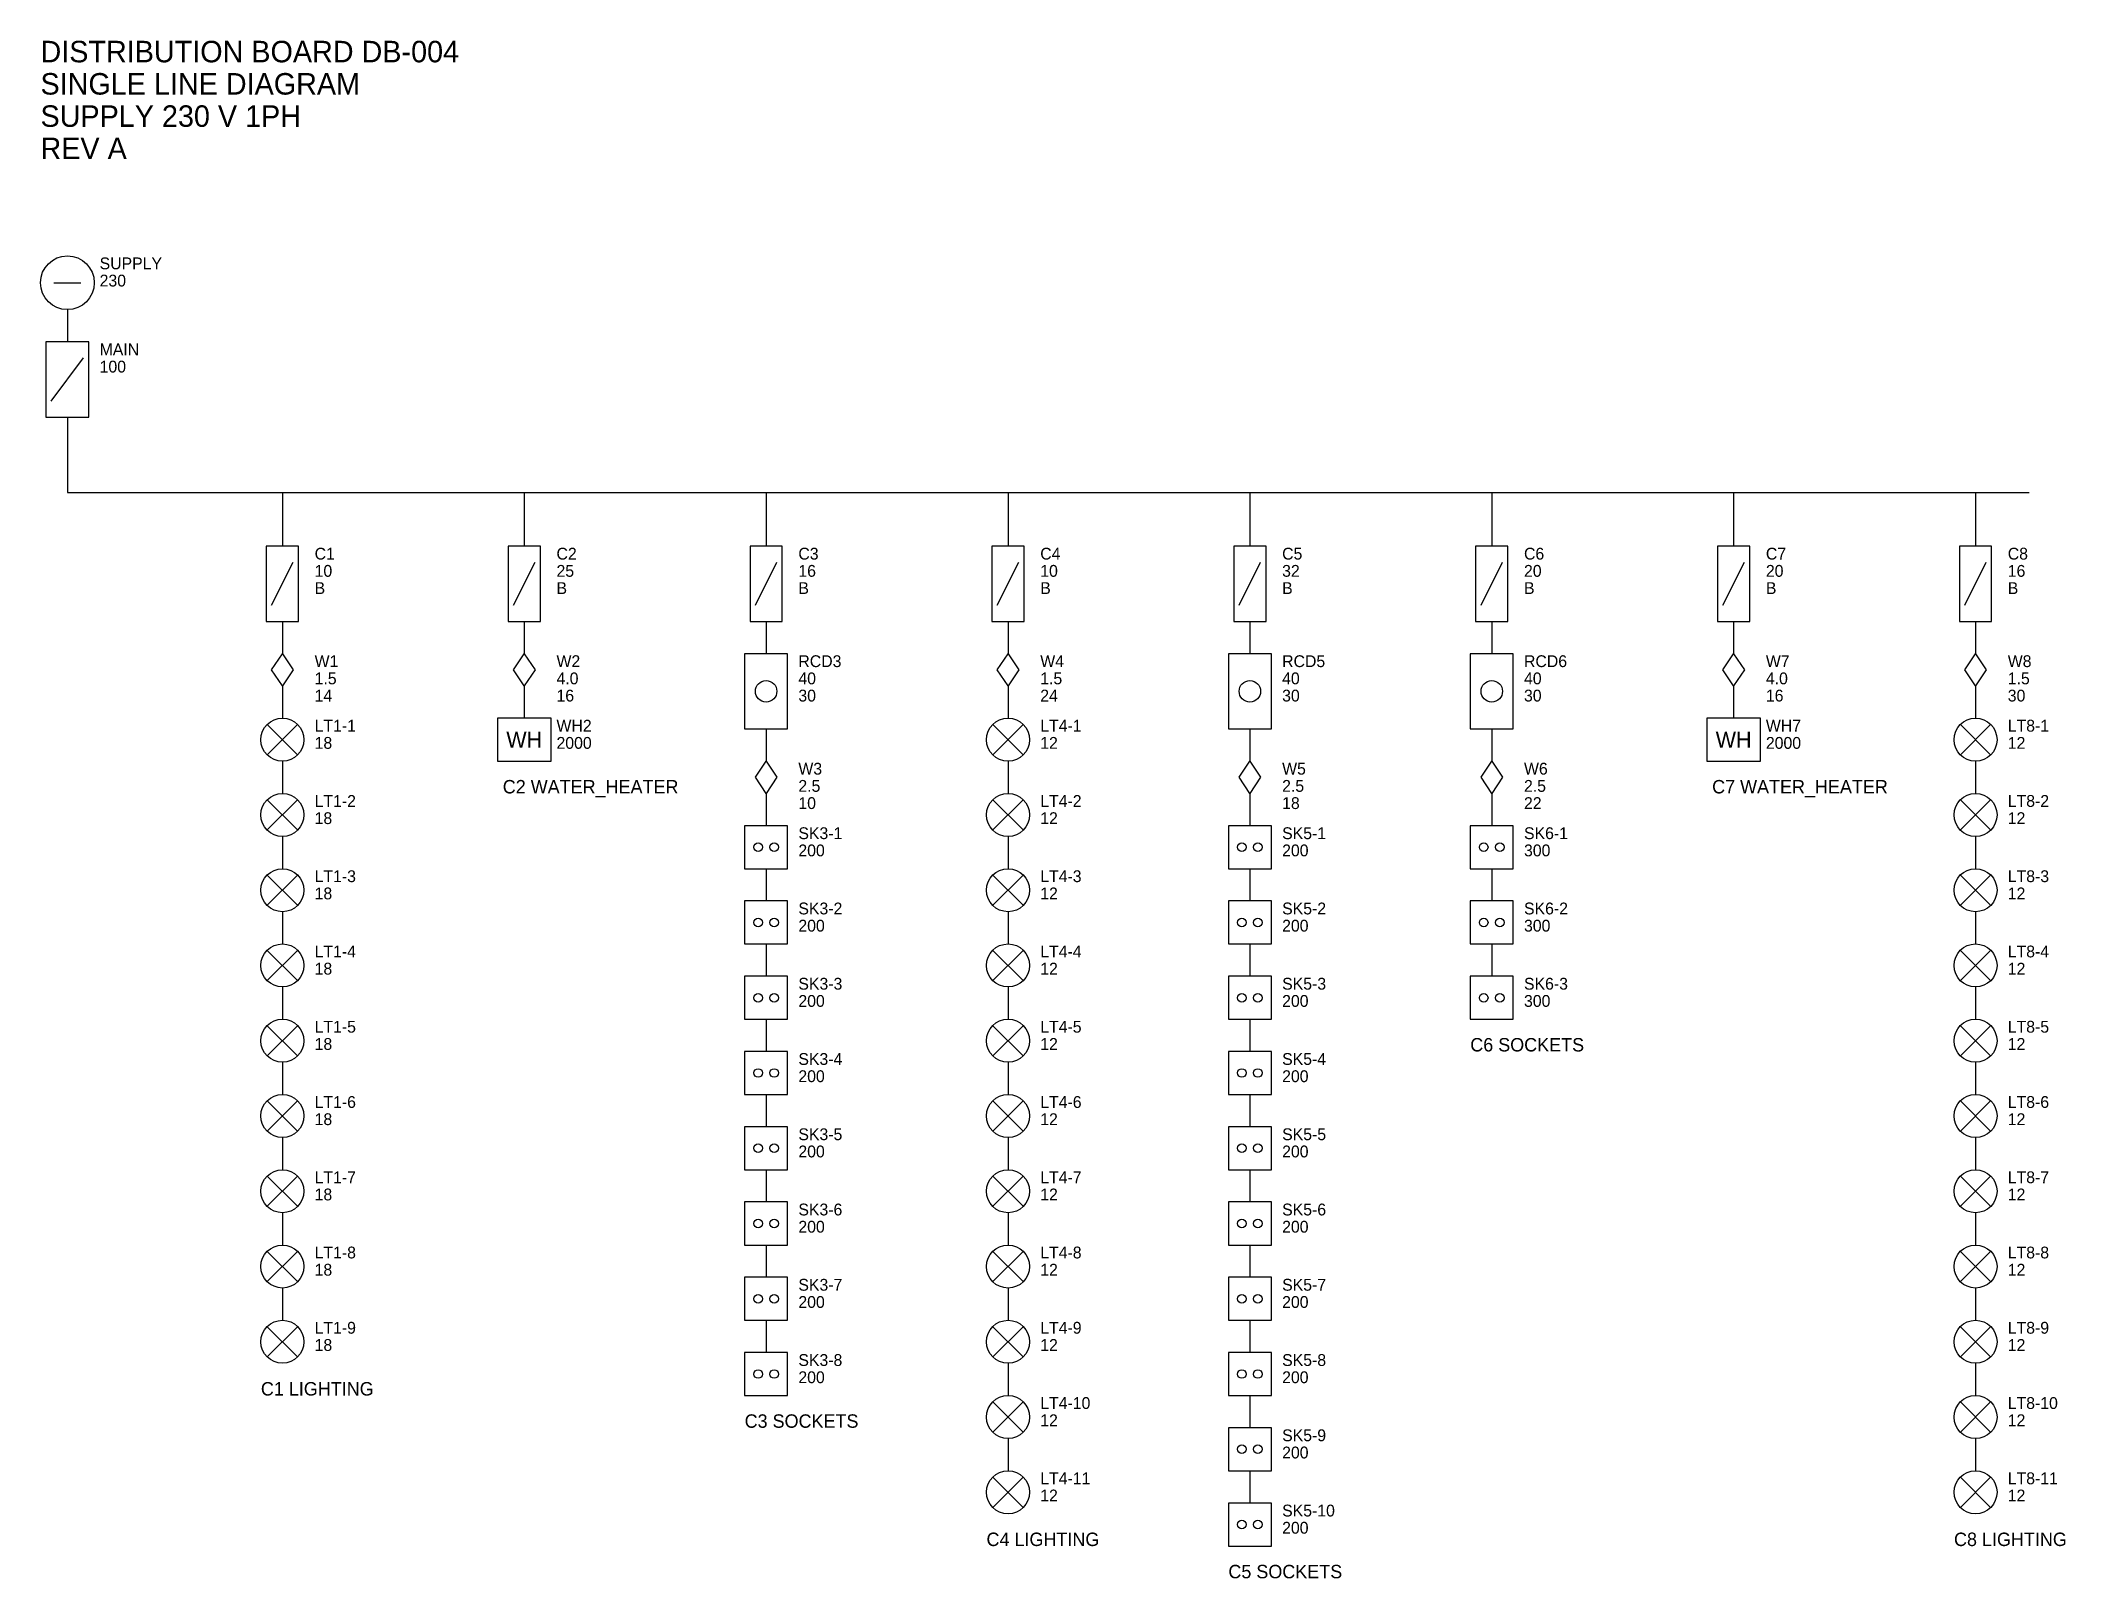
# Model space of a CAD drawing. Extents: x -45 to 332, y -202 to 84.
import ezdxf
from ezdxf.enums import TextEntityAlignment as Align

# ---------------------------------------------------------------- set-up
doc = ezdxf.new("R2010")
doc.units = 0
for name, color, linetype in [('ANNOTATION', 6, 'Continuous'), ('BUSBAR', 1, 'Continuous'), ('DEVICES', 7, 'Continuous'), ('LABELS', 170, 'Continuous'), ('LOADS', 3, 'Continuous'), ('TAGS', 8, 'Continuous'), ('WIRES', 5, 'Continuous')]:
    doc.layers.add(name, color=color, linetype=linetype)

# ---------------------------------------------------------------- blocks, each defined once
blk = doc.blocks.new('SUPPLY')
blk.add_line((-2.5, -5), (2.5, -5))
blk.add_circle((0, -5), 5)
at = {"layer": 'TAGS'}
for tag, p in [('VOLTAGE_V', (6, -5.7)), ('TAG', (6, -2.5))]:
    blk.add_attdef(tag, p, '', height=2.2, dxfattribs=at)
blk = doc.blocks.new('MAIN_SWITCH')
blk.add_line((-3, -11), (3, -3))
blk.add_lwpolyline([(-4, -14), (4, -14), (4, 0), (-4, 0)], close=True)
at = {"layer": 'TAGS'}
for tag, p in [('TAG', (6, -2.5)), ('RATING_A', (6, -5.7))]:
    blk.add_attdef(tag, p, '', height=2.2, dxfattribs=at)
blk = doc.blocks.new('MCB')
blk.add_line((-2, -11), (2, -3))
blk.add_lwpolyline([(-3, -14), (3, -14), (3, 0), (-3, 0)], close=True)
at = {"layer": 'TAGS'}
for tag, p in [('TAG', (6, -2.5)), ('RATING_A', (6, -5.7)), ('CURVE', (6, -8.9))]:
    blk.add_attdef(tag, p, '', height=2.2, dxfattribs=at)
blk = doc.blocks.new('CABLE')
blk.add_lwpolyline([(0, 0), (2, -3), (0, -6), (-2, -3)], close=True)
at = {"layer": 'TAGS'}
for tag, p in [('TAG', (6, -2.5)), ('SIZE_SQMM', (6, -5.7)), ('LENGTH_M', (6, -8.9))]:
    blk.add_attdef(tag, p, '', height=2.2, dxfattribs=at)
blk = doc.blocks.new('LIGHT')
for p, q in [((-2.8, -1.2), (2.8, -6.8)), ((-2.8, -6.8), (2.8, -1.2))]:
    blk.add_line(p, q)
blk.add_circle((0, -4), 4)
at = {"layer": 'TAGS'}
for tag, p in [('TAG', (6, -2.5)), ('LOAD_W', (6, -5.7))]:
    blk.add_attdef(tag, p, '', height=2.2, dxfattribs=at)
blk = doc.blocks.new('WATER_HEATER')
blk.add_lwpolyline([(-5, -8), (5, -8), (5, 0), (-5, 0)], close=True)
blk.add_text('WH', height=3).set_placement((0, -4), align=Align.MIDDLE_CENTER)
at = {"layer": 'TAGS'}
for tag, p in [('TAG', (6, -2.5)), ('LOAD_W', (6, -5.7))]:
    blk.add_attdef(tag, p, '', height=2.2, dxfattribs=at)
blk = doc.blocks.new('RCD')
blk.add_lwpolyline([(-4, -14), (4, -14), (4, 0), (-4, 0)], close=True)
blk.add_circle((0, -7), 2)
at = {"layer": 'TAGS'}
for tag, p in [('TAG', (6, -2.5)), ('RATING_A', (6, -5.7)), ('SENS_MA', (6, -8.9))]:
    blk.add_attdef(tag, p, '', height=2.2, dxfattribs=at)
blk = doc.blocks.new('SOCKET')
blk.add_lwpolyline([(-4, -8), (4, -8), (4, 0), (-4, 0)], close=True)
for centre in [(-1.5, -4), (1.5, -4)]:
    blk.add_circle(centre, 0.8)
at = {"layer": 'TAGS'}
for tag, p in [('TAG', (6, -2.5)), ('LOAD_W', (6, -5.7))]:
    blk.add_attdef(tag, p, '', height=2.2, dxfattribs=at)

msp = doc.modelspace()

# ---------------------------------------------------------------- linework, layer by layer
at = {"layer": 'BUSBAR'}
msp.add_line((-40, 0), (325, 0), dxfattribs=at)
at = {"layer": 'WIRES'}
for p, q in [((-40, 34), (-40, 28)), ((-40, 14), (-40, 0)), ((0, 0), (0, -10)), ((45, 0), (45, -10)), ((90, 0), (90, -10)), ((135, 0), (135, -10)), ((180, 0), (180, -10)), ((225, 0), (225, -10)), ((270, 0), (270, -10)), ((315, 0), (315, -10)), ((0, -24), (0, -30)), ((45, -24), (45, -30)), ((90, -24), (90, -30)), ((135, -24), (135, -30)), ((180, -24), (180, -30)), ((225, -24), (225, -30)), ((270, -24), (270, -30)), ((315, -24), (315, -30)), ((0, -36), (0, -42)), ((45, -36), (45, -42)), ((135, -36), (135, -42)), ((270, -36), (270, -42)), ((315, -36), (315, -42)), ((90, -44), (90, -50)), ((180, -44), (180, -50)), ((225, -44), (225, -50)), ((0, -50), (0, -56)), ((135, -50), (135, -56)), ((315, -50), (315, -56)), ((90, -56), (90, -62)), ((180, -56), (180, -62)), ((225, -56), (225, -62)), ((0, -64), (0, -70)), ((135, -64), (135, -70)), ((315, -64), (315, -70)), ((90, -70), (90, -76)), ((180, -70), (180, -76)), ((225, -70), (225, -76)), ((0, -78), (0, -84)), ((135, -78), (135, -84)), ((315, -78), (315, -84)), ((90, -84), (90, -90)), ((180, -84), (180, -90)), ((225, -84), (225, -90)), ((0, -92), (0, -98)), ((135, -92), (135, -98)), ((315, -92), (315, -98)), ((90, -98), (90, -104)), ((180, -98), (180, -104)), ((0, -106), (0, -112)), ((135, -106), (135, -112)), ((315, -106), (315, -112)), ((90, -112), (90, -118)), ((180, -112), (180, -118)), ((0, -120), (0, -126)), ((135, -120), (135, -126)), ((315, -120), (315, -126)), ((90, -126), (90, -132)), ((180, -126), (180, -132)), ((0, -134), (0, -140)), ((135, -134), (135, -140)), ((315, -134), (315, -140)), ((90, -140), (90, -146)), ((180, -140), (180, -146)), ((0, -148), (0, -154)), ((135, -148), (135, -154)), ((315, -148), (315, -154)), ((90, -154), (90, -160)), ((180, -154), (180, -160)), ((135, -162), (135, -168)), ((315, -162), (315, -168)), ((180, -168), (180, -174)), ((135, -176), (135, -182)), ((315, -176), (315, -182)), ((180, -182), (180, -188))]:
    msp.add_line(p, q, dxfattribs=at)

# ---------------------------------------------------------------- block references
at = {"layer": 'DEVICES'}
for name, p, values in [('SUPPLY', (-40, 44), {'TAG': 'SUPPLY', 'VOLTAGE_V': '230'}), ('MAIN_SWITCH', (-40, 28), {'TAG': 'MAIN', 'RATING_A': '100'}), ('MCB', (0, -10), {'TAG': 'C1', 'RATING_A': '10', 'CURVE': 'B'}), ('MCB', (45, -10), {'TAG': 'C2', 'RATING_A': '25', 'CURVE': 'B'}), ('MCB', (90, -10), {'TAG': 'C3', 'RATING_A': '16', 'CURVE': 'B'}), ('MCB', (135, -10), {'TAG': 'C4', 'RATING_A': '10', 'CURVE': 'B'}), ('MCB', (180, -10), {'TAG': 'C5', 'RATING_A': '32', 'CURVE': 'B'}), ('MCB', (225, -10), {'TAG': 'C6', 'RATING_A': '20', 'CURVE': 'B'}), ('MCB', (270, -10), {'TAG': 'C7', 'RATING_A': '20', 'CURVE': 'B'}), ('MCB', (315, -10), {'TAG': 'C8', 'RATING_A': '16', 'CURVE': 'B'}), ('CABLE', (0, -30), {'TAG': 'W1', 'SIZE_SQMM': '1.5', 'LENGTH_M': '14'}), ('CABLE', (45, -30), {'TAG': 'W2', 'SIZE_SQMM': '4.0', 'LENGTH_M': '16'}), ('RCD', (90, -30), {'TAG': 'RCD3', 'RATING_A': '40', 'SENS_MA': '30'}), ('CABLE', (135, -30), {'TAG': 'W4', 'SIZE_SQMM': '1.5', 'LENGTH_M': '24'}), ('RCD', (180, -30), {'TAG': 'RCD5', 'RATING_A': '40', 'SENS_MA': '30'}), ('RCD', (225, -30), {'TAG': 'RCD6', 'RATING_A': '40', 'SENS_MA': '30'}), ('CABLE', (270, -30), {'TAG': 'W7', 'SIZE_SQMM': '4.0', 'LENGTH_M': '16'}), ('CABLE', (315, -30), {'TAG': 'W8', 'SIZE_SQMM': '1.5', 'LENGTH_M': '30'}), ('CABLE', (90, -50), {'TAG': 'W3', 'SIZE_SQMM': '2.5', 'LENGTH_M': '10'}), ('CABLE', (180, -50), {'TAG': 'W5', 'SIZE_SQMM': '2.5', 'LENGTH_M': '18'}), ('CABLE', (225, -50), {'TAG': 'W6', 'SIZE_SQMM': '2.5', 'LENGTH_M': '22'})]:
    msp.add_blockref(name, p, dxfattribs=at).add_auto_attribs(values)
at = {"layer": 'LOADS'}
for name, p, values in [('LIGHT', (0, -42), {'TAG': 'LT1-1', 'LOAD_W': '18'}), ('WATER_HEATER', (45, -42), {'TAG': 'WH2', 'LOAD_W': '2000'}), ('LIGHT', (135, -42), {'TAG': 'LT4-1', 'LOAD_W': '12'}), ('WATER_HEATER', (270, -42), {'TAG': 'WH7', 'LOAD_W': '2000'}), ('LIGHT', (315, -42), {'TAG': 'LT8-1', 'LOAD_W': '12'}), ('LIGHT', (0, -56), {'TAG': 'LT1-2', 'LOAD_W': '18'}), ('LIGHT', (135, -56), {'TAG': 'LT4-2', 'LOAD_W': '12'}), ('LIGHT', (315, -56), {'TAG': 'LT8-2', 'LOAD_W': '12'}), ('SOCKET', (90, -62), {'TAG': 'SK3-1', 'LOAD_W': '200'}), ('SOCKET', (180, -62), {'TAG': 'SK5-1', 'LOAD_W': '200'}), ('SOCKET', (225, -62), {'TAG': 'SK6-1', 'LOAD_W': '300'}), ('LIGHT', (0, -70), {'TAG': 'LT1-3', 'LOAD_W': '18'}), ('LIGHT', (135, -70), {'TAG': 'LT4-3', 'LOAD_W': '12'}), ('LIGHT', (315, -70), {'TAG': 'LT8-3', 'LOAD_W': '12'}), ('SOCKET', (90, -76), {'TAG': 'SK3-2', 'LOAD_W': '200'}), ('SOCKET', (180, -76), {'TAG': 'SK5-2', 'LOAD_W': '200'}), ('SOCKET', (225, -76), {'TAG': 'SK6-2', 'LOAD_W': '300'}), ('LIGHT', (0, -84), {'TAG': 'LT1-4', 'LOAD_W': '18'}), ('LIGHT', (135, -84), {'TAG': 'LT4-4', 'LOAD_W': '12'}), ('LIGHT', (315, -84), {'TAG': 'LT8-4', 'LOAD_W': '12'}), ('SOCKET', (90, -90), {'TAG': 'SK3-3', 'LOAD_W': '200'}), ('SOCKET', (180, -90), {'TAG': 'SK5-3', 'LOAD_W': '200'}), ('SOCKET', (225, -90), {'TAG': 'SK6-3', 'LOAD_W': '300'}), ('LIGHT', (0, -98), {'TAG': 'LT1-5', 'LOAD_W': '18'}), ('LIGHT', (135, -98), {'TAG': 'LT4-5', 'LOAD_W': '12'}), ('LIGHT', (315, -98), {'TAG': 'LT8-5', 'LOAD_W': '12'}), ('SOCKET', (90, -104), {'TAG': 'SK3-4', 'LOAD_W': '200'}), ('SOCKET', (180, -104), {'TAG': 'SK5-4', 'LOAD_W': '200'}), ('LIGHT', (0, -112), {'TAG': 'LT1-6', 'LOAD_W': '18'}), ('LIGHT', (135, -112), {'TAG': 'LT4-6', 'LOAD_W': '12'}), ('LIGHT', (315, -112), {'TAG': 'LT8-6', 'LOAD_W': '12'}), ('SOCKET', (90, -118), {'TAG': 'SK3-5', 'LOAD_W': '200'}), ('SOCKET', (180, -118), {'TAG': 'SK5-5', 'LOAD_W': '200'}), ('LIGHT', (0, -126), {'TAG': 'LT1-7', 'LOAD_W': '18'}), ('LIGHT', (135, -126), {'TAG': 'LT4-7', 'LOAD_W': '12'}), ('LIGHT', (315, -126), {'TAG': 'LT8-7', 'LOAD_W': '12'}), ('SOCKET', (90, -132), {'TAG': 'SK3-6', 'LOAD_W': '200'}), ('SOCKET', (180, -132), {'TAG': 'SK5-6', 'LOAD_W': '200'}), ('LIGHT', (0, -140), {'TAG': 'LT1-8', 'LOAD_W': '18'}), ('LIGHT', (135, -140), {'TAG': 'LT4-8', 'LOAD_W': '12'}), ('LIGHT', (315, -140), {'TAG': 'LT8-8', 'LOAD_W': '12'}), ('SOCKET', (90, -146), {'TAG': 'SK3-7', 'LOAD_W': '200'}), ('SOCKET', (180, -146), {'TAG': 'SK5-7', 'LOAD_W': '200'}), ('LIGHT', (0, -154), {'TAG': 'LT1-9', 'LOAD_W': '18'}), ('LIGHT', (135, -154), {'TAG': 'LT4-9', 'LOAD_W': '12'}), ('LIGHT', (315, -154), {'TAG': 'LT8-9', 'LOAD_W': '12'}), ('SOCKET', (90, -160), {'TAG': 'SK3-8', 'LOAD_W': '200'}), ('SOCKET', (180, -160), {'TAG': 'SK5-8', 'LOAD_W': '200'}), ('LIGHT', (135, -168), {'TAG': 'LT4-10', 'LOAD_W': '12'}), ('LIGHT', (315, -168), {'TAG': 'LT8-10', 'LOAD_W': '12'}), ('SOCKET', (180, -174), {'TAG': 'SK5-9', 'LOAD_W': '200'}), ('LIGHT', (135, -182), {'TAG': 'LT4-11', 'LOAD_W': '12'}), ('LIGHT', (315, -182), {'TAG': 'LT8-11', 'LOAD_W': '12'}), ('SOCKET', (180, -188), {'TAG': 'SK5-10', 'LOAD_W': '200'})]:
    msp.add_blockref(name, p, dxfattribs=at).add_auto_attribs(values)

# ---------------------------------------------------------------- texts
at = {"layer": 'ANNOTATION'}
for s, p in [('DISTRIBUTION BOARD DB-004', (-45, 80)), ('SINGLE LINE DIAGRAM', (-45, 74)), ('SUPPLY 230 V 1PH', (-45, 68)), ('REV A', (-45, 62))]:
    msp.add_text(s, height=4, dxfattribs=at).set_placement(p)
at = {"layer": 'LABELS'}
for s, p in [('C2 WATER_HEATER', (41, -56)), ('C7 WATER_HEATER', (266, -56)), ('C6 SOCKETS', (221, -104)), ('C1 LIGHTING', (-4, -168)), ('C3 SOCKETS', (86, -174)), ('C4 LIGHTING', (131, -196)), ('C8 LIGHTING', (311, -196)), ('C5 SOCKETS', (176, -202))]:
    msp.add_text(s, height=2.5, dxfattribs=at).set_placement(p)

doc.saveas('drawing.dxf')
